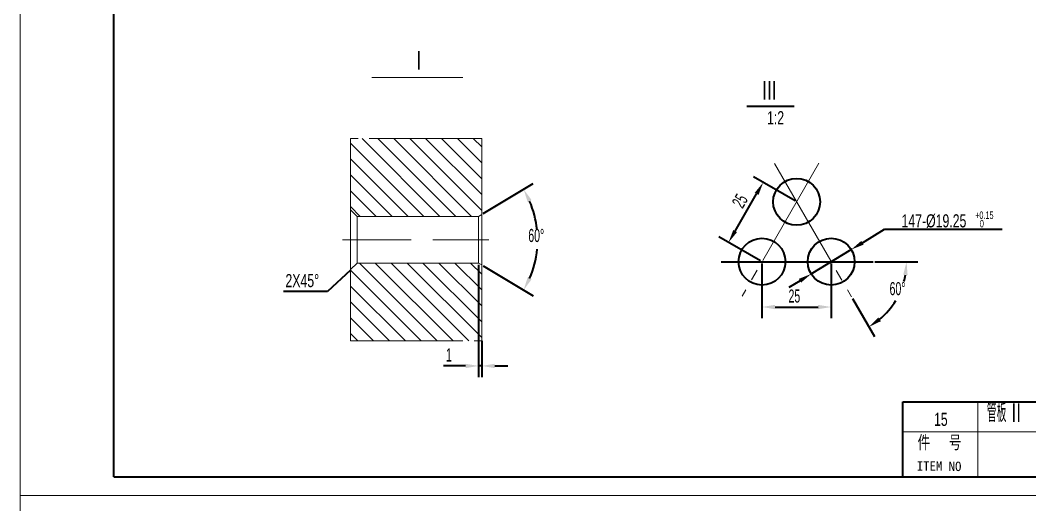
# Model space of a CAD drawing. Header units: millimetres. Extents: x 972 to 2699, y 36 to 635.
# Drawn here: x 1858 to 2127.4, y 335.6 to 465 of the extents above; entities that cross this region are included whole.
import ezdxf

# ---------------------------------------------------------------- set-up
doc = ezdxf.new("R2010")
doc.units = ezdxf.units.MM
doc.header["$PDMODE"] = 66
doc.header["$PDSIZE"] = -5
doc.linetypes.add('EB_DASHDOT', pattern=[39, 30, -3, 3, -3])
doc.linetypes.add('EB_DASHDOTDOT', pattern=[45, 30, -3, 3, -3, 3, -3])
doc.layers.get('0').update_dxf_attribs({"color": 2, "lineweight": 0})
doc.layers.get('DEFPOINTS').update_dxf_attribs({"color": 2, "lineweight": 0})
for name, color, linetype, lineweight in [('DD', 2, 'EB_DASHDOTDOT', 0), ('JD$0$主体层', 1, 'Continuous', 35), ('X', 2, 'Continuous', 0), ('YY', 2, 'Continuous', 0), ('ZX', 2, 'EB_DASHDOT', 0), ('中心线层', 2, 'EB_DASHDOT', 0), ('主体层', 1, 'Continuous', 35), ('剖面层', 2, 'Continuous', 0), ('图块层', 2, 'Continuous', 0), ('尺寸层', 2, 'Continuous', 35), ('文字层', 2, 'Continuous', 0)]:
    doc.layers.add(name, color=color, linetype=linetype, lineweight=lineweight)
doc.styles.add('HZ', font='ACADTXT.SHX', dxfattribs={"width": 0.6, "bigfont": 'gbcbig.shx'})
doc.styles.get("Standard").update_dxf_attribs({"font": 'ACADTXT.SHX', "width": 0.7, "bigfont": 'gbcbig.shx'})
doc.styles.add('UserTxtStyle2', font='', dxfattribs={"width": 0.7})
doc.styles.add('UserTxtStyle3', font='')
doc.styles.get('UserTxtStyle2').set_extended_font_data('FangSong_GB2312')
doc.styles.get('UserTxtStyle3').set_extended_font_data('FangSong_GB2312')
doc.dimstyles.new('UserStyle1', dxfattribs={"dimtxt": 3.5, "dimasz": 3.5, "dimexe": 3, "dimexo": 0.5, "dimgap": 0.8, "dimtad": 1, "dimdsep": 46, "dimtxsty": 'HZ', "dimcen": 0, "dimdle": 7, "dimadec": 0, "dimazin": 0, "dimtfac": 1, "dimtmove": 0, "dimatfit": 0, "dimfxl": 0, "dimtolj": 1, "dimtzin": 0, "dimarcsym": 0})

# ---------------------------------------------------------------- blocks, each defined once
blk = doc.blocks.new('CAXBLOCK0', base_point=(1831.31, 856.71))
at = {"color": 0, "linetype": 'Continuous', "lineweight": 0}
for p, q in [((1946.11, 432.2), (1965.69, 412.61)), ((1949.17, 433.38), (1969.94, 412.61)), ((1953.41, 433.38), (1974.18, 412.61)), ((1957.65, 433.38), (1978.42, 412.61)), ((1961.9, 433.38), (1981.11, 414.17)), ((1966.14, 433.38), (1981.11, 418.41)), ((1970.38, 433.38), (1981.11, 422.65)), ((1974.63, 433.38), (1981.11, 426.9)), ((1978.87, 433.38), (1981.11, 431.14)), ((1946.11, 427.95), (1961.45, 412.61)), ((1946.11, 423.71), (1957.21, 412.61)), ((1946.11, 419.47), (1952.97, 412.61)), ((1946.11, 415.23), (1948.72, 412.61)), ((1948.46, 400.15), (1969.23, 379.38)), ((1952.7, 400.15), (1973.47, 379.38)), ((1956.95, 400.15), (1977.71, 379.38)), ((1961.19, 400.15), (1981.11, 380.23)), ((1965.43, 400.15), (1981.11, 384.47)), ((1969.67, 400.15), (1981.11, 388.71)), ((1973.92, 400.15), (1981.11, 392.95)), ((1978.16, 400.15), (1981.11, 397.2)), ((1946.11, 398.26), (1964.99, 379.38)), ((1946.11, 394.01), (1960.74, 379.38)), ((1946.11, 389.77), (1956.5, 379.38)), ((1946.11, 385.53), (1952.26, 379.38)), ((1946.11, 381.29), (1948.01, 379.38))]:
    blk.add_line(p, q, dxfattribs=at)
blk = doc.blocks.new('*D13')
at = {"layer": '尺寸层', "linetype": 'Continuous', "lineweight": 35}
for points in [[(2055.9, 388.4), (2059.4, 387.81), (2059.4, 388.98)], [(2074.38, 388.4), (2070.88, 387.81), (2070.88, 388.98)]]:
    blk.add_hatch(color=0, dxfattribs=at).paths.add_polyline_path(points, flags=0)
at = {"layer": '尺寸层', "color": 0, "linetype": 'Continuous', "lineweight": 35}
for p, q in [((2055.9, 400), (2055.9, 385.4)), ((2074.38, 400), (2074.38, 385.4)), ((2059.4, 388.4), (2070.88, 388.4))]:
    blk.add_line(p, q, dxfattribs=at)
at = {"layer": '尺寸层', "color": 0, "linetype": 'Continuous', "lineweight": 35, "insert": (2062.98, 393.09), "char_height": 3.5, "attachment_point": 1, "style": 'HZ'}
blk.add_mtext('25', dxfattribs=at)
blk = doc.blocks.new('*D15')
at = {"layer": '尺寸层', "linetype": 'Continuous', "lineweight": 35}
for points in [[(2056.22, 421.65), (2054.97, 418.32), (2053.96, 418.91)], [(2046.98, 405.65), (2049.24, 408.39), (2048.23, 408.97)]]:
    blk.add_hatch(color=0, dxfattribs=at).paths.add_polyline_path(points, flags=0)
at = {"layer": '尺寸层', "color": 0, "linetype": 'Continuous', "lineweight": 35}
for p, q in [((2064.71, 416.75), (2053.62, 423.15)), ((2048.73, 408.68), (2054.47, 418.61)), ((2055.47, 400.75), (2044.38, 407.15))]:
    blk.add_line(p, q, dxfattribs=at)
at = {"layer": '尺寸层', "color": 0, "linetype": 'Continuous', "lineweight": 35, "insert": (2047.7, 416.26), "char_height": 3.5, "attachment_point": 1, "rotation": 60, "style": 'HZ'}
blk.add_mtext('25', dxfattribs=at)
blk = doc.blocks.new('CAXBLOCK45', base_point=(1831.31, 856.71))
at = {"color": 0, "linetype": 'Continuous', "lineweight": 0}
for p, q in [((1946.11, 432.2), (1965.69, 412.61)), ((1949.17, 433.38), (1969.94, 412.61)), ((1953.41, 433.38), (1974.18, 412.61)), ((1957.65, 433.38), (1978.42, 412.61)), ((1961.9, 433.38), (1981.11, 414.17)), ((1966.14, 433.38), (1981.11, 418.41)), ((1970.38, 433.38), (1981.11, 422.65)), ((1974.63, 433.38), (1981.11, 426.9)), ((1978.87, 433.38), (1981.11, 431.14)), ((1946.11, 427.95), (1961.45, 412.61)), ((1946.11, 423.71), (1957.21, 412.61)), ((1946.11, 419.47), (1952.97, 412.61)), ((1946.11, 415.23), (1948.72, 412.61)), ((1948.46, 400.15), (1969.23, 379.38)), ((1952.7, 400.15), (1973.47, 379.38)), ((1956.95, 400.15), (1977.71, 379.38)), ((1961.19, 400.15), (1981.11, 380.23)), ((1965.43, 400.15), (1981.11, 384.47)), ((1969.67, 400.15), (1981.11, 388.71)), ((1973.92, 400.15), (1981.11, 392.95)), ((1978.16, 400.15), (1981.11, 397.2)), ((1946.11, 398.26), (1964.99, 379.38)), ((1946.11, 394.01), (1960.74, 379.38)), ((1946.11, 389.77), (1956.5, 379.38)), ((1946.11, 385.53), (1952.26, 379.38)), ((1946.11, 381.29), (1948.01, 379.38))]:
    blk.add_line(p, q, dxfattribs=at)
blk = doc.blocks.new('*D133')
at = {"layer": '尺寸层', "linetype": 'Continuous', "lineweight": 35}
for points in [[(2055.9, 388.4), (2059.4, 387.81), (2059.4, 388.98)], [(2074.38, 388.4), (2070.88, 387.81), (2070.88, 388.98)]]:
    blk.add_hatch(color=0, dxfattribs=at).paths.add_polyline_path(points, flags=0)
at = {"layer": '尺寸层', "color": 0, "linetype": 'Continuous', "lineweight": 35}
for p, q in [((2055.9, 400), (2055.9, 385.4)), ((2074.38, 400), (2074.38, 385.4)), ((2059.4, 388.4), (2070.88, 388.4))]:
    blk.add_line(p, q, dxfattribs=at)
at = {"layer": '尺寸层', "color": 0, "linetype": 'Continuous', "lineweight": 35, "insert": (2062.98, 393.09), "char_height": 3.5, "attachment_point": 1, "style": 'HZ'}
blk.add_mtext('25', dxfattribs=at)
blk = doc.blocks.new('*D135')
at = {"layer": '尺寸层', "linetype": 'Continuous', "lineweight": 35}
for points in [[(2056.22, 421.65), (2054.97, 418.32), (2053.96, 418.91)], [(2046.98, 405.65), (2049.24, 408.39), (2048.23, 408.97)]]:
    blk.add_hatch(color=0, dxfattribs=at).paths.add_polyline_path(points, flags=0)
at = {"layer": '尺寸层', "color": 0, "linetype": 'Continuous', "lineweight": 35}
for p, q in [((2064.71, 416.75), (2053.62, 423.15)), ((2048.73, 408.68), (2054.47, 418.61)), ((2055.47, 400.75), (2044.38, 407.15))]:
    blk.add_line(p, q, dxfattribs=at)
at = {"layer": '尺寸层', "color": 0, "linetype": 'Continuous', "lineweight": 35, "insert": (2047.7, 416.26), "char_height": 3.5, "attachment_point": 1, "rotation": 60, "style": 'HZ'}
blk.add_mtext('25', dxfattribs=at)

msp = doc.modelspace()

# ---------------------------------------------------------------- hatches: boundary and pattern name
at = {"layer": '尺寸层', "linetype": 'Continuous', "lineweight": 35}
for points in [[(1992.29917, 419.81916), (1994.41391, 416.96992), (1993.37552, 416.43807)], [(1992.29917, 419.81916), (1994.41391, 416.96992), (1993.37552, 416.43807)], [(2079.71542, 403.74438), (2083.0086, 405.06545), (2082.40214, 406.0621)], [(2079.71542, 403.74438), (2083.0086, 405.06545), (2082.40214, 406.0621)], [(2094.47774, 400.49547), (2094.75415, 396.95798), (2093.59192, 397.05955)], [(2094.47774, 400.49547), (2094.75415, 396.95798), (2093.59192, 397.05955)], [(1992.29917, 392.94361), (1993.37552, 396.3247), (1994.41391, 395.79285)], [(1992.29917, 392.94361), (1993.37552, 396.3247), (1994.41391, 395.79285)], [(2069.03701, 397.24656), (2066.35029, 394.92885), (2065.74383, 395.9255)], [(2069.03701, 397.24656), (2066.35029, 394.92885), (2065.74383, 395.9255)], [(2084.42698, 383.08705), (2086.95967, 385.57215), (2087.62875, 384.61641)], [(2084.42698, 383.08705), (2086.95967, 385.57215), (2087.62875, 384.61641)], [(1980.28897, 372.6556), (1976.78897, 372.07226), (1976.78897, 373.23893)], [(1980.28897, 372.6556), (1976.78897, 372.07226), (1976.78897, 373.23893)], [(1981.11091, 372.6556), (1984.61091, 372.07226), (1984.61091, 373.23893)], [(1981.11091, 372.6556), (1984.61091, 372.07226), (1984.61091, 373.23893)]]:
    msp.add_hatch(color=256, dxfattribs=at).paths.add_polyline_path(points, flags=0)

# ---------------------------------------------------------------- linework, layer by layer
at = {"layer": 'DD', "linetype": 'EB_DASHDOTDOT', "lineweight": 0}
for p, q in [((1981.11091, 433.38138), (1946.11091, 433.38138)), ((1981.11091, 433.38138), (1946.11091, 433.38138)), ((1946.11091, 379.38138), (1981.11091, 379.38138)), ((1946.11091, 379.38138), (1981.11091, 379.38138))]:
    msp.add_line(p, q, dxfattribs=at)
at = {"layer": 'DEFPOINTS', "color": 0, "linetype": 'ByBlock', "lineweight": -2}
for p in [(2059.23155, 426.72681), (2059.23155, 426.72681), (1980.28897, 412.61338), (1980.28897, 412.61338), (1980.28897, 412.61338), (1980.28897, 412.61338), (1980.28897, 412.61338), (1980.28897, 412.61338), (1981.11091, 413.10652), (1981.11091, 413.10652), (1981.11091, 413.10652), (1981.11091, 413.10652), (2079.71542, 403.74438), (2079.71542, 403.74438), (1980.28897, 400.14939), (1980.28897, 400.14939), (1980.28897, 400.14939), (1980.28897, 400.14939), (1980.28897, 400.14939), (1980.28897, 400.14939), (1980.28897, 400.14939), (1980.28897, 400.14939), (1981.11091, 399.65625), (1981.11091, 399.65625), (1981.11091, 399.65625), (1981.11091, 399.65625), (2045.04562, 400.49547), (2045.04562, 400.49547), (2069.03701, 397.24656), (2069.03701, 397.24656), (2079.77885, 391.13784), (2079.77885, 391.13784), (1981.11091, 375.96541), (1981.11091, 375.96541)]:
    msp.add_point(p, dxfattribs=at)
at = {"layer": 'JD$0$主体层', "linetype": 'Continuous', "lineweight": 35}
for p, q in [((1882.95655, 343.06545), (1882.95655, 630.06545)), ((1882.95655, 343.06545), (1882.95655, 630.06545)), ((2093.45655, 363.06545), (2273.45655, 363.06545)), ((2093.45655, 343.06545), (2093.45655, 363.06545)), ((2093.45655, 363.06545), (2273.45655, 363.06545)), ((2093.45655, 343.06545), (2093.45655, 363.06545)), ((1882.95655, 343.06545), (2273.45655, 343.06545)), ((1882.95655, 343.06545), (2273.45655, 343.06545))]:
    msp.add_line(p, q, dxfattribs=at)
at = {"layer": 'X', "linetype": 'Continuous', "lineweight": 0}
msp.add_line((1951.77629, 449.68146), (1976.05755, 449.68146), dxfattribs=at)
msp.add_line((1951.77629, 449.68146), (1976.05755, 449.68146), dxfattribs=at)
at = {"layer": 'ZX', "linetype": 'EB_DASHDOT', "lineweight": 0}
for p, q in [((1943.99081, 406.38138), (1962.25956, 406.38138)), ((1943.99081, 406.38138), (1962.25956, 406.38138)), ((1968.09505, 406.38138), (1983.04703, 406.38138)), ((1968.09505, 406.38138), (1983.04703, 406.38138))]:
    msp.add_line(p, q, dxfattribs=at)
at = {"layer": '中心线层', "linetype": 'EB_DASHDOT', "lineweight": 0}
for p, q in [((2071.08947, 426.80266), (2050.60612, 391.32445)), ((2071.08947, 426.80266), (2050.60612, 391.32445)), ((2059.23155, 426.72681), (2079.77885, 391.13784)), ((2059.23155, 426.72681), (2079.77885, 391.13784))]:
    msp.add_line(p, q, dxfattribs=at)
at = {"layer": '主体层', "linetype": 'Continuous', "lineweight": 35}
for centre in [(2065.13861, 416.49547), (2065.13861, 416.49547), (2055.90101, 400.49547), (2055.90101, 400.49547), (2074.37622, 400.49547), (2074.37622, 400.49547)]:
    msp.add_circle(centre, 6.25, dxfattribs=at)
at = {"layer": '图块层', "linetype": 'Continuous', "lineweight": 0}
for p, q in [((1857.95655, 41.06545), (1857.95655, 635.06545)), ((1857.95655, 41.06545), (1857.95655, 635.06545)), ((2113.45655, 343.06545), (2113.45655, 363.06545)), ((2113.45655, 343.06545), (2113.45655, 363.06545)), ((2093.45655, 355.06545), (2273.45655, 355.06545)), ((2093.45655, 355.06545), (2273.45655, 355.06545)), ((1857.95655, 338.06545), (2698.95655, 338.06545)), ((1857.95655, 338.06545), (2698.95655, 338.06545))]:
    msp.add_line(p, q, dxfattribs=at)
at = {"layer": '图块层', "color": 1, "linetype": 'Continuous', "lineweight": 0}
for p, q in [((1946.11091, 433.38138), (1946.11091, 413.44793)), ((1946.11091, 433.38138), (1946.11091, 413.44793)), ((1981.11091, 413.44793), (1981.11091, 433.38138)), ((1981.11091, 413.44793), (1981.11091, 433.38138)), ((1946.11091, 413.44793), (1946.11091, 399.00048)), ((1946.11091, 413.44793), (1946.11091, 399.00048)), ((1947.87027, 412.61338), (1946.11237, 414.35938)), ((1947.87027, 412.61338), (1946.11237, 414.35938)), ((1980.28897, 412.61338), (1947.87027, 412.61338)), ((1947.87027, 412.61338), (1947.87027, 400.14939)), ((1980.28897, 412.61338), (1947.87027, 412.61338)), ((1947.87027, 412.61338), (1947.87027, 400.14939)), ((1980.28897, 412.61338), (1981.11091, 413.10652)), ((1980.28897, 412.61338), (1981.11091, 413.10652)), ((1980.28897, 412.61338), (1980.28897, 400.14939)), ((1980.28897, 412.61338), (1980.28897, 400.14939)), ((1981.11091, 399.4026), (1981.11091, 413.44793)), ((1981.11091, 399.4026), (1981.11091, 413.44793)), ((1946.11091, 399.00048), (1946.11091, 379.38138)), ((1946.11091, 399.00048), (1946.11091, 379.38138)), ((1947.87027, 400.14939), (1946.11237, 398.40339)), ((1947.87027, 400.14939), (1946.11237, 398.40339)), ((1980.28897, 400.14939), (1947.87027, 400.14939)), ((1980.28897, 400.14939), (1947.87027, 400.14939)), ((1980.28897, 400.14939), (1981.11091, 399.65625)), ((1980.28897, 400.14939), (1981.11091, 399.65625)), ((1981.11091, 379.38138), (1981.11091, 399.4026)), ((1981.11091, 379.38138), (1981.11091, 399.4026))]:
    msp.add_line(p, q, dxfattribs=at)
at = {"layer": '尺寸层', "linetype": 'Continuous', "lineweight": 35}
for p, q in [((2051.88152, 442.05071), (2064.50077, 442.05071)), ((2051.88152, 442.05071), (2064.50077, 442.05071)), ((1981.53966, 413.36376), (1994.87169, 421.36259)), ((1981.53966, 413.36376), (1994.87169, 421.36259)), ((2082.70537, 405.56377), (2088.61124, 409.1575)), ((2082.70537, 405.56377), (2088.61124, 409.1575)), ((2088.61124, 409.1575), (2119.95447, 409.1575)), ((2088.61124, 409.1575), (2119.95447, 409.1575)), ((2069.03701, 397.24656), (2079.71542, 403.74438)), ((2069.03701, 397.24656), (2079.71542, 403.74438)), ((1980.28897, 399.64939), (1980.28897, 369.6556)), ((1980.28897, 399.64939), (1980.28897, 369.6556)), ((1981.53966, 399.39901), (1994.87169, 391.40018)), ((1981.53966, 399.39901), (1994.87169, 391.40018)), ((2045.04562, 400.49547), (2085.53467, 400.49547)), ((2045.04562, 400.49547), (2085.53467, 400.49547)), ((2086.03467, 400.49547), (2097.47774, 400.49547)), ((2086.03467, 400.49547), (2097.47774, 400.49547)), ((1946.11091, 398.25591), (1939.96128, 392.55955)), ((1946.11091, 398.25591), (1939.96128, 392.55955)), ((2066.04706, 395.42717), (2063.05711, 393.60778)), ((2066.04706, 395.42717), (2063.05711, 393.60778)), ((1939.96128, 392.55955), (1928.22945, 392.55955)), ((1939.96128, 392.55955), (1928.22945, 392.55955)), ((2080.02885, 390.70483), (2085.92698, 380.48897)), ((2080.02885, 390.70483), (2085.92698, 380.48897)), ((1981.11091, 379.38138), (1981.11091, 369.6556)), ((1981.11091, 379.38138), (1981.11091, 369.6556)), ((1976.78897, 372.6556), (1970.89564, 372.6556)), ((1976.78897, 372.6556), (1970.89564, 372.6556)), ((1981.11091, 372.6556), (1980.28897, 372.6556)), ((1981.11091, 372.6556), (1980.28897, 372.6556)), ((1984.61091, 372.6556), (1988.11091, 372.6556)), ((1984.61091, 372.6556), (1988.11091, 372.6556))]:
    msp.add_line(p, q, dxfattribs=at)
for centre, radius, start, end in [((1969.90181, 406.38138), 26.11926, 5.7804396, 23.2791091), ((1969.90181, 406.38138), 26.11926, 5.7804396, 23.2791091), ((1969.90181, 406.38138), 26.11926, 336.7208909, 354.4207997), ((1969.90181, 406.38138), 26.11926, 336.7208909, 354.4207997), ((2074.37622, 400.49547), 20.10152, 344.7580317, 350.011233), ((2074.37622, 400.49547), 20.10152, 344.7580317, 350.011233), ((2074.37622, 400.49547), 20.10152, 309.988767, 328.8949959), ((2074.37622, 400.49547), 20.10152, 309.988767, 328.8949959)]:
    msp.add_arc(centre, radius, start, end, dxfattribs=at)

# ---------------------------------------------------------------- block references
at = {"layer": 'YY', "linetype": 'Continuous', "lineweight": 0}
for name in ['CAXBLOCK0', 'CAXBLOCK45']:
    msp.add_blockref(name, (1831.31024, 856.71048), dxfattribs=at)

# ---------------------------------------------------------------- texts
at = {"linetype": 'Continuous', "lineweight": 0, "insert": (1963.65707, 456.81893), "char_height": 5, "attachment_point": 1}
msp.add_mtext('I', dxfattribs=at)
msp.add_mtext('I', dxfattribs=at)
at = {"layer": '剖面层', "linetype": 'Continuous', "lineweight": 0, "insert": (2057.24456, 440.70789), "char_height": 3.5, "attachment_point": 1}
msp.add_mtext('1:2', dxfattribs=at)
msp.add_mtext('1:2', dxfattribs=at)
at = {"layer": '图块层', "linetype": 'Continuous', "lineweight": 0, "attachment_point": 1}
for s, insert, char_height, style in [('件   号', (2097.42964, 354.02119), 3.5, 'UserTxtStyle2'), ('件   号', (2097.42964, 354.02119), 3.5, 'UserTxtStyle2'), ('ITEM', (2097.20352, 347.20738), 2.5, 'UserTxtStyle3'), ('ITEM', (2097.20352, 347.20738), 2.5, 'UserTxtStyle3'), ('NO', (2105.71854, 347.08921), 2.5, 'UserTxtStyle3'), ('NO', (2105.71854, 347.08921), 2.5, 'UserTxtStyle3')]:
    msp.add_mtext(s, dxfattribs=dict(at, insert=insert, char_height=char_height, style=style))
at = {"layer": '尺寸层', "linetype": 'Continuous', "lineweight": 35, "attachment_point": 1}
for s, insert, char_height in [('III', (2055.92644, 448.77403), 5), ('III', (2055.92644, 448.77403), 5), ('147-%%c19.25', (2093.13647, 413.16694), 3.5), ('147-%%c19.25', (2093.13647, 413.16694), 3.5), ('+0.15', (2112.79501, 413.92483), 2), ('+0.15', (2112.79501, 413.92483), 2), ('0', (2114.03517, 411.67501), 2), ('0', (2114.03517, 411.67501), 2), ('2X45%%D', (1928.74279, 397.19834), 3.5), ('2X45%%D', (1928.74279, 397.19834), 3.5)]:
    msp.add_mtext(s, dxfattribs=dict(at, insert=insert, char_height=char_height))
at = {"layer": '尺寸层', "linetype": 'Continuous', "lineweight": 35, "char_height": 3.5, "attachment_point": 1, "style": 'HZ'}
for s, insert in [('60%%d', (1993.54422, 409.25781)), ('60%%d', (1993.54422, 409.25781)), ('60%%D', (2089.94611, 395.05836)), ('60%%D', (2089.94611, 395.05836)), ('1', (1971.56731, 377.34449)), ('1', (1971.56731, 377.34449))]:
    msp.add_mtext(s, dxfattribs=dict(at, insert=insert))
at = {"layer": '文字层', "linetype": 'Continuous', "lineweight": 0, "attachment_point": 1}
for s, insert, char_height in [(' 管板 II', (2114.59087, 362.66574), 5), (' 管板 II', (2114.59087, 362.66574), 5), ('15', (2101.79936, 360.14386), 3.5), ('15', (2101.79936, 360.14386), 3.5)]:
    msp.add_mtext(s, dxfattribs=dict(at, insert=insert, char_height=char_height))

# ---------------------------------------------------------------- dimensions: what is measured, and where the dimension line sits
at = {"layer": '尺寸层', "linetype": 'Continuous', "lineweight": 35}
for picture in ['*D15', '*D135']:
    dim = msp.add_linear_dim(base=(2052.46938, 415.15281), p1=(2055.90101, 400.49547), p2=(2065.13861, 416.49547), angle=60, text='25', dimstyle='UserStyle1', dxfattribs=at)
    dim.commit()
    dim.dimension.update_dxf_attribs({"geometry": picture, "text_midpoint": (2051.05801, 413.95825)})
for picture in ['*D13', '*D133']:
    dim = msp.add_linear_dim(base=(2064.41171, 388.39656), p1=(2055.90101, 400.49547), p2=(2074.37622, 400.49547), text='25', dimstyle='UserStyle1', dxfattribs=at)
    dim.commit()
    dim.dimension.update_dxf_attribs({"geometry": picture, "text_midpoint": (2065.13862, 389.02156)})

doc.saveas('drawing.dxf')
